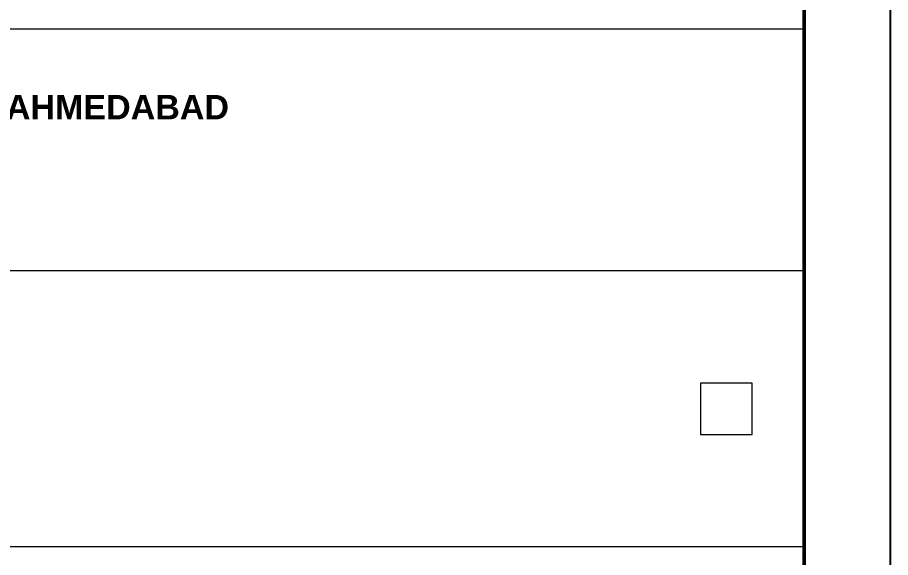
# Model space of a CAD drawing. Extents: x -200722 to 834823, y -494970 to 88783.
# Drawn here: x 309619 to 315183, y -166467 to -163026 of the extents above; entities that cross this region are included whole.
import ezdxf

# ---------------------------------------------------------------- set-up
doc = ezdxf.new("R2010")
doc.units = 0
doc.header["$LTSCALE"] = 100
doc.header["$MEASUREMENT"] = 0
doc.layers.get('0').update_dxf_attribs({"linetype": 'CONTINUOUS'})
doc.layers.add('9_PRINT BOUNDARY_NON PRINT', color=32, linetype='CONTINUOUS', plot=False)
doc.layers.add('9_TITLE TEXT', color=7, linetype='CONTINUOUS', lineweight=20)
doc.styles.add('SANSSERIF', font='SAS_____.pfb', dxfattribs={"height": 325})

msp = doc.modelspace()

# ---------------------------------------------------------------- linework, layer by layer
at = {"color": 18, "true_color": 0x000000}
msp.add_lwpolyline([(223222.7, -183032.7), (314632.7, -183032.7), (314632.7, -118792.7), (223222.7, -118792.7)], close=True, dxfattribs=at)
at = {"layer": '9_PRINT BOUNDARY_NON PRINT', "color": 18, "true_color": 0x000000}
msp.add_lwpolyline([(222672.7, -183582.7), (315182.7, -183582.7), (315182.7, -118242.7), (222672.7, -118242.7)], close=True, dxfattribs=at)
at = {"layer": '9_TITLE TEXT', "color": 18, "true_color": 0x000000}
for p, q in [((314632.7, -163100.1), (305392.7, -163100.1)), ((314632.7, -164640.1), (305392.7, -164640.1)), ((314632.7, -166400.1), (305392.7, -166400.1))]:
    msp.add_line(p, q, dxfattribs=at)
at = {"layer": '9_TITLE TEXT', "color": 18, "lineweight": 50, "true_color": 0x000000}
msp.add_lwpolyline([(314632.7, -183032.7), (305392.7, -183032.7), (305392.7, -118792.7), (314632.7, -118792.6)], close=True, dxfattribs=at)
at = {"layer": '9_TITLE TEXT', "color": 18, "true_color": 0x000000}
msp.add_lwpolyline([(314632.7, -118792.7), (314632.7, -183032.7)], dxfattribs=at)
msp.add_lwpolyline([(314300, -165355.9), (313971.5, -165355.9), (313971.5, -165684.3), (314300, -165684.3)], close=True, dxfattribs=at)

# ---------------------------------------------------------------- texts
at = {"layer": '9_TITLE TEXT', "color": 18, "true_color": 0x000000, "insert": (305556, -163520.2), "char_height": 155.309, "width": 9512.229, "attachment_point": 1, "style": 'SANSSERIF'}
msp.add_mtext('\\pxsm1;{\\fArial|b1|i0|c0|p34;INDIAN INSTITUTE OF MANAGEMENT AHMEDABAD\\fArial|b0|i0|c0|p34;\\PVikram Sarabhai  Marg, Vastrapur, \\PAhmedabad - 380015, Gujara/\\PPhone:+91-5947-262174,262176,262116}', dxfattribs=at)

doc.saveas('drawing.dxf')
